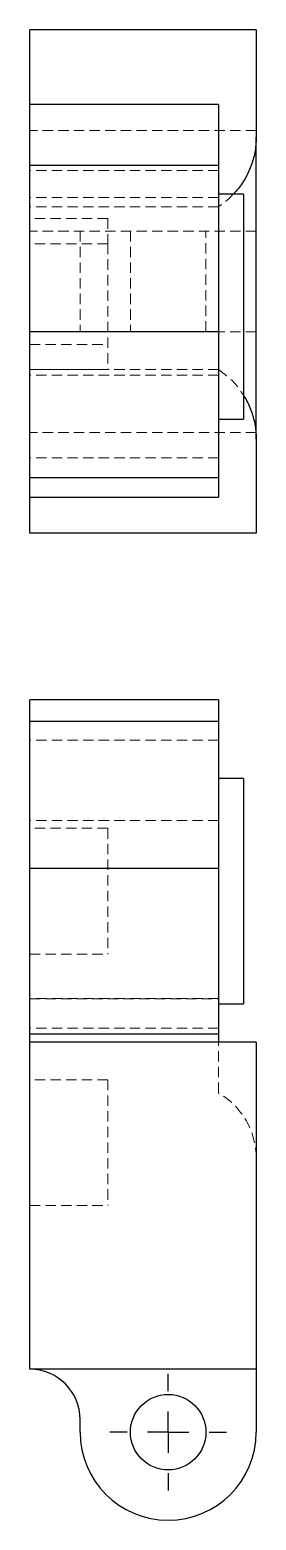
# Model space of a CAD drawing. Header units: millimetres. Extents: x 69 to 254, y 7 to 189.
# Drawn here: x 68.9 to 96.5, y 7 to 188.7 of the extents above.
import ezdxf

# ---------------------------------------------------------------- set-up
doc = ezdxf.new("R2010")
doc.units = ezdxf.units.MM
doc.linetypes.add('HIDDEN', pattern=[1.905, 1.27, -0.635])
doc.layers.add('10', color=7, linetype='Continuous')

# ---------------------------------------------------------------- blocks, each defined once
blk = doc.blocks.new('SW_CENTERMARKSYMBOL_0')
at = {"layer": '10', "color": 0}
for p, q in [((0, 5), (0, 7.1)), ((0, 0), (0, 2.5)), ((-5, 0), (-7.1, 0)), ((0, 0), (-2.5, 0)), ((0, 0), (0, -2.5)), ((0, 0), (2.5, 0)), ((5, 0), (7.1, 0)), ((0, -5), (0, -7.1))]:
    blk.add_line(p, q, dxfattribs=at)

msp = doc.modelspace()

# ---------------------------------------------------------------- linework, layer by layer
at = {"color": 7, "linetype": 'Continuous', "lineweight": 25}
for p, q in [((96.51, 188.67), (68.91, 188.67)), ((68.91, 179.55), (68.91, 188.67)), ((96.51, 188.67), (96.51, 175.57)), ((91.91, 179.55), (68.91, 179.55)), ((68.91, 172.13), (68.91, 179.55)), ((91.91, 179.55), (91.91, 172.13)), ((96.51, 138.79), (96.51, 175.57)), ((91.91, 172.13), (68.91, 172.13)), ((68.91, 151.87), (68.91, 172.13)), ((91.91, 172.13), (91.91, 151.87)), ((94.98, 168.65), (91.91, 168.65)), ((94.98, 168.65), (94.98, 141.22)), ((91.91, 151.87), (68.91, 151.87)), ((68.91, 134.1), (68.91, 151.87)), ((91.91, 151.87), (91.91, 134.1)), ((91.91, 141.22), (94.98, 141.22)), ((96.51, 138.79), (96.51, 127.33)), ((68.91, 134.1), (91.91, 134.1)), ((68.91, 131.7), (68.91, 134.1)), ((91.91, 134.1), (91.91, 131.7)), ((68.91, 131.7), (91.91, 131.7)), ((68.91, 127.33), (68.91, 131.7)), ((96.51, 127.33), (68.91, 127.33)), ((91.91, 107), (68.91, 107)), ((68.91, 104.36), (68.91, 107)), ((91.91, 107), (91.91, 104.36)), ((91.91, 104.36), (68.91, 104.36)), ((68.91, 86.45), (68.91, 104.36)), ((91.91, 104.36), (91.91, 86.45)), ((94.98, 97.39), (91.91, 97.39)), ((94.98, 97.39), (94.98, 69.96)), ((91.91, 86.45), (68.91, 86.45)), ((68.91, 66.3), (68.91, 86.45)), ((91.91, 86.45), (91.91, 66.3)), ((91.91, 69.96), (94.98, 69.96)), ((68.91, 66.3), (91.91, 66.3)), ((68.91, 65.27), (68.91, 66.3)), ((91.91, 66.3), (91.91, 65.27)), ((96.51, 65.27), (68.91, 65.27)), ((68.91, 25.4), (68.91, 65.27)), ((96.51, 65.27), (96.51, 25.4)), ((96.51, 25.4), (68.91, 25.4)), ((96.51, 25.4), (96.51, 17.73)), ((75.04, 17.73), (75.04, 19.27))]:
    msp.add_line(p, q, dxfattribs=at)
at = {"color": 7, "linetype": 'HIDDEN', "lineweight": 18}
for p, q in [((96.51, 176.4), (68.91, 176.4)), ((91.91, 171.5), (68.91, 171.5)), ((91.91, 168.24), (68.91, 168.24)), ((91.91, 168.23), (68.91, 168.23)), ((91.91, 167.11), (68.91, 167.11)), ((78.42, 165.67), (68.91, 165.67)), ((78.42, 165.67), (78.42, 162.6)), ((96.51, 164.13), (68.91, 164.13)), ((75.04, 164.13), (75.04, 151.87)), ((81.18, 164.13), (81.18, 151.87)), ((90.38, 151.87), (90.38, 164.13)), ((78.42, 162.6), (68.91, 162.6)), ((78.42, 162.6), (78.42, 147.27)), ((96.51, 151.87), (68.91, 151.87)), ((68.91, 150.33), (78.42, 150.33)), ((68.91, 147.27), (78.42, 147.27)), ((91.91, 147.25), (68.91, 147.25)), ((91.91, 146.59), (68.91, 146.59)), ((96.51, 139.6), (68.91, 139.6)), ((91.91, 136.48), (68.91, 136.48)), ((91.91, 102.09), (68.91, 102.09)), ((91.91, 92.27), (68.91, 92.27)), ((78.42, 91.34), (68.91, 91.34)), ((78.42, 91.34), (78.42, 76.01)), ((68.91, 76.01), (78.42, 76.01)), ((91.91, 70.58), (68.91, 70.58)), ((68.91, 70.57), (91.91, 70.57)), ((91.91, 66.98), (68.91, 66.98)), ((91.91, 59.09), (91.91, 65.27)), ((78.42, 60.67), (68.91, 60.67)), ((78.42, 60.67), (78.42, 45.34)), ((68.91, 45.34), (78.42, 45.34))]:
    msp.add_line(p, q, dxfattribs=at)
at = {"color": 7, "linetype": 'Continuous', "lineweight": 25}
msp.add_circle((85.78, 17.73), 4.6, dxfattribs=at)
at = {"color": 7, "linetype": 'HIDDEN', "lineweight": 18}
msp.add_arc((87.31, 51.12), 9.2, 0, 60, dxfattribs=at)
at = {"color": 7, "linetype": 'Continuous', "lineweight": 25}
for centre, radius, start, end in [((68.91, 19.27), 6.13, 0, 90), ((85.78, 17.73), 10.73, 180, 0)]:
    msp.add_arc(centre, radius, start, end, dxfattribs=at)
for points, knots in [([(96.51, 175.57), (96.49, 175.02), (96.43, 173.88), (95.99, 172.24), (95.28, 170.68), (94.52, 169.47), (93.91, 168.86), (93.71, 168.65)], [0, 0, 0, 0, 0.218657, 0.443766, 0.662375, 0.887108, 1, 1, 1, 1]), ([(94.98, 144.06), (95.08, 143.91), (95.51, 143.28), (95.99, 142.06), (96.43, 140.45), (96.49, 139.35), (96.51, 138.79)], [0, 0, 0, 0, 0.1012135, 0.4075016, 0.699735, 1, 1, 1, 1])]:
    msp.add_open_spline(points, degree=3, knots=knots, dxfattribs=at)
at = {"color": 7, "linetype": 'HIDDEN', "lineweight": 18}
for points, knots in [([(93.71, 168.65), (93.55, 168.47), (93.02, 167.87), (92.37, 167.42), (91.91, 167.11)], [0, 0, 0, 0, 0.30917, 1, 1, 1, 1]), ([(91.91, 147.25), (92.36, 146.93), (93.27, 146.27), (94.3, 145.17), (94.79, 144.37), (94.98, 144.06)], [0, 0, 0, 0, 0.3717303, 0.7545946, 1, 1, 1, 1])]:
    msp.add_open_spline(points, degree=3, knots=knots, dxfattribs=at)

# ---------------------------------------------------------------- block references
at = {"layer": '10'}
msp.add_blockref('SW_CENTERMARKSYMBOL_0', (85.78, 17.73), dxfattribs=at)

doc.saveas('drawing.dxf')
